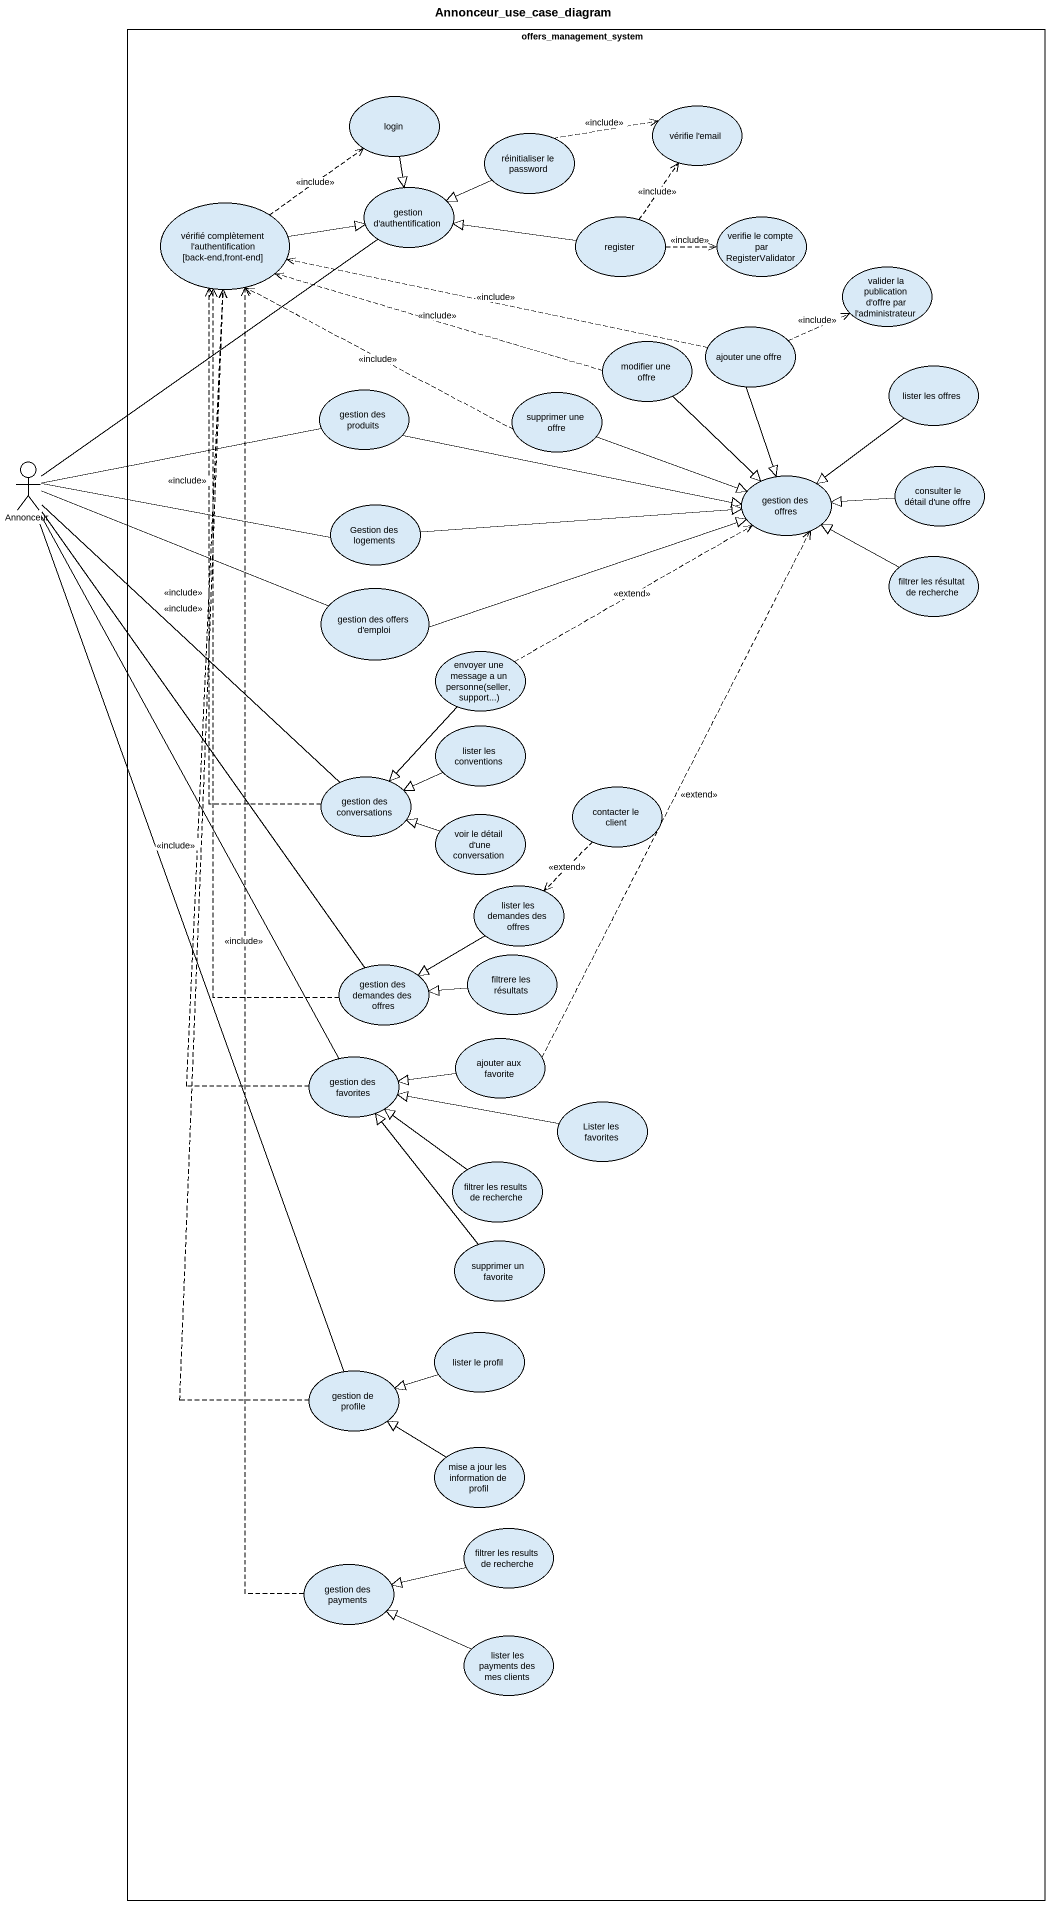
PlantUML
@startuml
title Annonceur_use_case_diagram
rectangle offers_management_system {
  usecase login
  usecase "vérifie l'email" as vérifie_l_email
  usecase "réinitialiser le password" as réinitialiser_le_password
  usecase "gestion d'authentification" as gestion_d_authentification
  usecase "vérifié complètement l'authentification [back-end,front-end]" as vérifié_complètement_l
  usecase register
  usecase "verifie le compte par RegisterValidator" as verifie_le_compte_par
  usecase "valider la publication d'offre par l'administrateur" as valider_la_publication_d
  usecase "modifier une offre" as modifier_une_offre
  usecase "ajouter une offre" as ajouter_une_offre
  usecase "lister les offres" as lister_les_offres
  usecase "gestion des produits" as gestion_des_produits
  usecase "supprimer une offre" as supprimer_une_offre
  usecase "gestion des offres" as gestion_des_offres
  usecase "consulter le détail d'une offre" as consulter_le_détail_d_une
  usecase "Gestion des logements" as Gestion_des_logements
  usecase "filtrer les résultat de recherche" as filtrer_les_résultat_de
  usecase "gestion des offers d'emploi" as gestion_des_offers_d_emploi
  usecase "envoyer une message a un personne(seller,support...)" as envoyer_une_message_a_un
  usecase "lister les conventions" as lister_les_conventions
  usecase "gestion des conversations" as gestion_des_conversations
  usecase "contacter le client" as contacter_le_client
  usecase "voir le détail d'une conversation" as voir_le_détail_d_une
  usecase "lister les demandes des offres" as lister_les_demandes_des
  usecase "gestion des demandes des offres" as gestion_des_demandes_des
  usecase "filtrere les résultats" as filtrere_les_résultats
  usecase "ajouter aux favorite" as ajouter_aux_favorite
  usecase "gestion des favorites" as gestion_des_favorites
  usecase "Lister les favorites" as Lister_les_favorites
  usecase "filtrer les results de recherche" as filtrer_les_results_de
  usecase "supprimer un favorite" as supprimer_un_favorite
  usecase "lister le profil" as lister_le_profil
  usecase "gestion de profile" as gestion_de_profile
  usecase "mise a jour les information de profil" as mise_a_jour_les_information
  usecase "filtrer les results de recherche" as filtrer_les_results_de_2
  usecase "gestion des payments" as gestion_des_payments
  usecase "lister les payments des mes clients" as lister_les_payments_des_mes
}
actor Annonceur
login --|> gestion_d_authentification
réinitialiser_le_password .right.> vérifie_l_email : <<include>>
réinitialiser_le_password -left-|> gestion_d_authentification
vérifié_complètement_l .up.> login : <<include>>
vérifié_complètement_l -right-|> gestion_d_authentification
register .up.> vérifie_l_email : <<include>>
register -left-|> gestion_d_authentification
register .right.> verifie_le_compte_par : <<include>>
modifier_une_offre .left.> vérifié_complètement_l : <<include>>
modifier_une_offre --|> gestion_des_offres
ajouter_une_offre .left.> vérifié_complètement_l : <<include>>
ajouter_une_offre .right.> valider_la_publication_d : <<include>>
ajouter_une_offre --|> gestion_des_offres
lister_les_offres --|> gestion_des_offres
gestion_des_produits -right-|> gestion_des_offres
supprimer_une_offre .left.> vérifié_complètement_l : <<include>>
supprimer_une_offre -right-|> gestion_des_offres
Annonceur -up- gestion_d_authentification
Annonceur -right- gestion_des_produits
Annonceur -right- Gestion_des_logements
Annonceur -right- gestion_des_offers_d_emploi
Annonceur -- gestion_des_conversations
Annonceur -- gestion_des_demandes_des
Annonceur -- gestion_des_favorites
Annonceur -- gestion_de_profile
consulter_le_détail_d_une -left-|> gestion_des_offres
Gestion_des_logements -right-|> gestion_des_offres
filtrer_les_résultat_de -left-|> gestion_des_offres
gestion_des_offers_d_emploi -right-|> gestion_des_offres
envoyer_une_message_a_un .right.> gestion_des_offres : <<extend>>
envoyer_une_message_a_un --|> gestion_des_conversations
lister_les_conventions -left-|> gestion_des_conversations
gestion_des_conversations .up.> vérifié_complètement_l : <<include>>
contacter_le_client ..> lister_les_demandes_des : <<extend>>
voir_le_détail_d_une -left-|> gestion_des_conversations
lister_les_demandes_des -left-|> gestion_des_demandes_des
gestion_des_demandes_des .up.> vérifié_complètement_l : <<include>>
filtrere_les_résultats -left-|> gestion_des_demandes_des
ajouter_aux_favorite .up.> gestion_des_offres : <<extend>>
ajouter_aux_favorite -left-|> gestion_des_favorites
gestion_des_favorites .up.> vérifié_complètement_l : <<include>>
Lister_les_favorites -left-|> gestion_des_favorites
filtrer_les_results_de -up-|> gestion_des_favorites
supprimer_un_favorite -up-|> gestion_des_favorites
lister_le_profil -left-|> gestion_de_profile
gestion_de_profile .up.> vérifié_complètement_l : <<include>>
mise_a_jour_les_information -up-|> gestion_de_profile
filtrer_les_results_de_2 -left-|> gestion_des_payments
gestion_des_payments .up.> vérifié_complètement_l : <<include>>
lister_les_payments_des_mes -left-|> gestion_des_payments
@enduml
